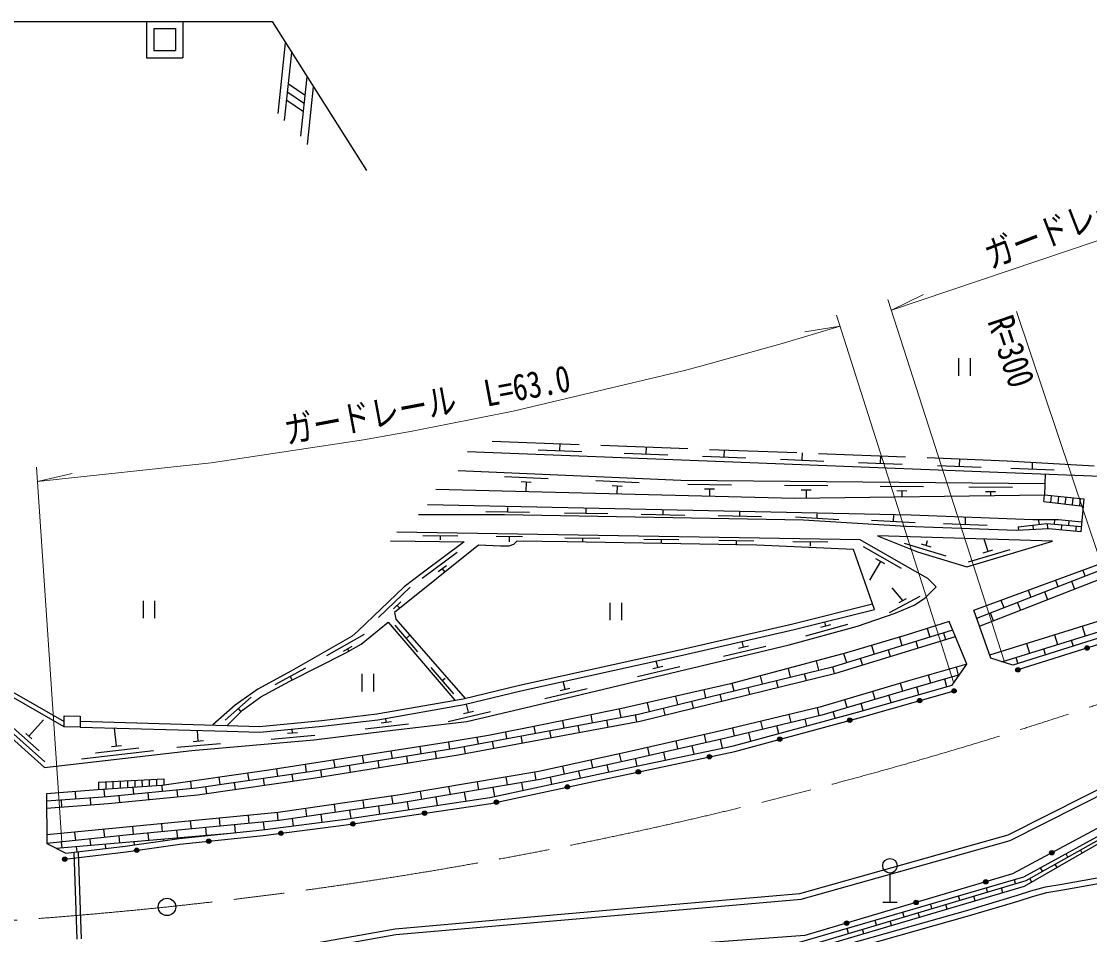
# Model space of a CAD drawing. Units: millimetres at full size, sheet at 1:1000, with parts at other scales. Extents: x 40000 to 680000, y 20000 to 380000.
# Drawn here: x 356506 to 430099, y 253447 to 316346 of the extents above; entities that cross this region are included whole.
import ezdxf
from ezdxf.enums import TextEntityAlignment as Align

# ---------------------------------------------------------------- set-up
doc = ezdxf.new("R2010")
doc.units = ezdxf.units.MM
doc.header["$LTSCALE"] = 1000
doc.linetypes.add('CHAIN', pattern=[18.5, 12, -1.5, 3.5, -1.5])
doc.linetypes.add('DASHED', pattern=[7.5, 6, -1.5])
for name, color, linetype, lineweight in [('M-BGD', 7, 'Continuous', 25), ('M-BMK', 2, 'CHAIN', 13), ('M-BMK-SRVR', 3, 'Continuous', 25), ('M-STR-HTXT', 7, 'Continuous', 13)]:
    doc.layers.add(name, color=color, linetype=linetype, lineweight=lineweight)
doc.styles.add('ＭＳ ゴシック', font='')
doc.styles.get('ＭＳ ゴシック').set_extended_font_data('MS Gothic')

msp = doc.modelspace()

# ---------------------------------------------------------------- hatches: boundary and pattern name
at = {"layer": 'M-BGD'}
for points in [[(430071, 273233, -0.41421), (429973, 273045, -0.41421), (429784, 273143, -1)], [(425302, 271731, -0.41421), (425204, 271543, -0.41421), (425016, 271641, -1)], [(420613, 270194, -1), (420902, 270276, -0.41421), (420798, 270090, -0.41421)], [(418246, 269526, -1), (418534, 269608, -0.41421), (418431, 269422, -0.41421)], [(413431, 268177, -1), (413721, 268255, -1)], [(408605, 266869, -1), (408895, 266948, -1)], [(403754, 265667, -1), (404047, 265729, -0.41421), (403932, 265551, -0.41421)], [(398862, 264631, -1), (399156, 264693, -0.41421), (399040, 264515, -0.41421)], [(393972, 263588, -1), (394266, 263651, -0.41421), (394150, 263473, -0.41421)], [(389084, 262539, -1), (389377, 262602, -0.41421), (389262, 262424, -0.41421)], [(384141, 261788, -0.41421), (384267, 261959, -0.41421), (384437, 261833, -1)], [(374237, 260409, -0.41421), (374366, 260577, -0.41421), (374534, 260448, -1)], [(379195, 261053, -0.41421), (379321, 261223, -0.41421), (379492, 261097, -1)], [(369266, 259868, -1), (369565, 259899, -0.41421), (369431, 259734, -0.41421)], [(364308, 259233, -0.41421), (364435, 259403, -0.41421), (364605, 259276, -1)], [(427627, 259161, -0.41421), (427566, 258958, -0.41421), (427363, 259019, -1)], [(359345, 258623, -0.41421), (359473, 258793, -0.41421), (359642, 258665, -1)], [(423084, 257129, -1), (422797, 257044, -1)], [(418292, 255704, -1), (418004, 255619, -1)], [(413499, 254279, -1), (413212, 254194, -1)]]:
    msp.add_hatch(color=256, dxfattribs=at).paths.add_polyline_path(points)

# ---------------------------------------------------------------- linework, layer by layer
for p, q in [((365125, 316346), (365125, 313846)), ((365625, 315846), (367125, 315846)), ((365625, 315846), (365625, 314346)), ((367125, 315846), (367125, 314346)), ((367625, 316346), (367625, 313846)), ((365625, 314346), (367125, 314346)), ((374189, 309998), (374714, 314871)), ((365125, 313846), (367625, 313846)), ((374640, 309514), (375144, 314193)), ((374912, 312043), (376068, 311259)), ((375764, 308431), (376204, 312520)), ((374852, 311480), (376008, 310696)), ((376207, 307874), (376634, 311842)), ((374791, 310917), (375947, 310133)), ((421058, 293142), (421058, 291942)), ((421858, 293142), (421858, 291942)), ((393611, 286769), (393630, 287262)), ((399543, 286540), (399562, 287036)), ((392112, 286826), (395110, 286711)), ((398044, 286598), (401042, 286482)), ((403420, 286390), (406418, 286275)), ((404919, 286332), (404939, 286831)), ((410294, 286125), (410313, 286626)), ((415684, 285917), (415704, 286421)), ((408795, 286183), (411793, 286067)), ((414185, 285975), (417183, 285859)), ((419628, 285765), (422626, 285650)), ((421127, 285707), (421146, 286214)), ((424666, 285571), (427664, 285455)), ((426165, 285513), (426170, 285987)), ((392795, 284841), (389797, 284972)), ((427035, 285179), (426979, 283726)), ((391633, 284592), (390933, 284622)), ((391283, 284607), (391255, 283973)), ((399068, 284567), (396071, 284698)), ((397906, 284318), (397207, 284348)), ((397556, 284333), (397534, 283814)), ((405416, 284411), (402416, 284438)), ((404263, 284121), (403563, 284128)), ((403913, 284125), (403909, 283653)), ((412075, 284350), (409075, 284377)), ((418665, 284289), (415665, 284317)), ((424774, 284233), (421774, 284261)), ((410922, 284060), (410222, 284067)), ((410572, 284064), (410567, 283514)), ((417512, 284000), (416812, 284006)), ((417162, 284003), (417159, 283599)), ((423622, 283944), (422922, 283950)), ((423272, 283947), (423269, 283678)), ((426934, 283276), (426979, 283726)), ((427431, 283217), (427476, 283677)), ((427927, 283158), (427974, 283628)), ((428424, 283099), (428471, 283579)), ((428920, 283040), (428969, 283530)), ((429417, 282981), (429466, 283480)), ((388513, 282598), (391513, 282543)), ((390013, 282571), (390019, 282866)), ((395416, 282472), (395422, 282762)), ((400715, 282375), (400720, 282654)), ((426934, 283276), (429664, 282952)), ((393916, 282499), (396916, 282445)), ((399215, 282403), (402214, 282348)), ((404500, 282306), (407500, 282251)), ((406000, 282278), (406005, 282560)), ((409829, 282233), (412823, 282048)), ((411326, 282140), (411339, 282432)), ((415081, 281984), (418077, 281828)), ((416579, 281906), (416604, 282387)), ((421539, 281701), (421558, 282217)), ((426636, 281704), (426586, 282038)), ((427673, 281719), (427707, 282036)), ((428668, 281627), (428700, 281966)), ((420040, 281756), (423038, 281645)), ((425185, 281534), (425200, 281277)), ((426180, 281651), (426198, 281335)), ((427175, 281765), (427196, 281393)), ((428171, 281673), (428136, 281314)), ((429166, 281581), (429132, 281219)), ((386564, 280881), (384164, 280920)), ((385364, 280900), (385360, 280628)), ((391020, 280838), (389220, 280868)), ((390120, 280853), (390114, 280493)), ((396355, 280722), (393956, 280761)), ((395156, 280741), (395152, 280531)), ((401789, 280633), (399390, 280672)), ((400589, 280653), (400586, 280443)), ((406957, 280550), (404558, 280589)), ((405757, 280569), (405753, 280280)), ((412058, 280467), (409659, 280506)), ((410858, 280486), (410854, 280193)), ((417314, 280411), (420182, 279531)), ((418836, 280258), (418938, 280592)), ((423099, 279838), (422842, 280693)), ((386527, 279775), (384121, 277982)), ((417132, 278666), (414528, 280157)), ((418501, 280360), (419170, 280155)), ((421749, 279119), (424622, 279983)), ((422764, 279737), (423434, 279939)), ((415681, 279151), (414935, 277850)), ((415985, 278977), (415377, 279325)), ((385784, 278847), (385223, 278429)), ((385504, 278638), (385673, 278411)), ((429619, 278555), (429776, 278150)), ((427742, 277864), (427912, 277425)), ((428844, 277788), (429054, 277247)), ((383281, 277372), (381114, 275298)), ((416309, 275632), (418434, 276748)), ((417232, 276456), (416499, 277332)), ((425864, 277173), (426048, 276700)), ((426980, 277062), (427191, 276522)), ((364889, 276436), (364889, 275236)), ((365689, 276436), (365689, 275236)), ((382658, 276360), (382152, 275876)), ((382405, 276118), (382581, 275934)), ((397052, 276305), (397052, 275105)), ((397852, 276305), (397852, 275105)), ((416984, 276326), (417480, 276586)), ((423987, 276481), (424184, 275975)), ((425116, 276337), (425327, 275797)), ((423252, 275612), (423463, 275072)), ((359458, 267752), (347649, 274553)), ((382228, 274751), (383790, 272929)), ((410558, 274023), (413451, 274820)), ((411587, 274618), (412262, 274804)), ((411925, 274711), (411848, 274991)), ((418900, 274534), (419081, 273941)), ((429579, 274691), (429787, 274022)), ((380126, 274128), (377519, 272644)), ((383009, 273840), (383239, 274038)), ((416991, 273937), (417169, 273356)), ((420037, 274234), (420181, 273764)), ((427669, 274098), (427877, 273429)), ((379275, 273298), (378667, 272952)), ((378971, 273125), (379060, 272968)), ((404867, 272628), (407787, 273319)), ((405917, 273185), (406598, 273346)), ((406258, 273265), (406170, 273637)), ((415073, 273368), (415256, 272770)), ((416213, 273063), (416357, 272593)), ((418125, 273648), (418269, 273178)), ((425759, 273505), (425966, 272837)), ((426922, 273133), (427055, 272703)), ((428832, 273726), (428963, 273304)), ((411259, 272300), (411415, 271661)), ((413154, 272804), (413344, 272185)), ((414300, 272478), (414444, 272007)), ((425011, 272540), (425148, 272101)), ((376070, 271804), (373967, 270648)), ((384716, 271850), (386279, 270028)), ((398957, 271227), (401876, 271919)), ((400006, 271784), (400687, 271945)), ((400347, 271865), (400247, 272288)), ((409326, 271786), (409472, 271187)), ((412386, 271898), (412503, 271420)), ((421075, 271323), (420921, 271861)), ((375019, 271226), (375163, 270963)), ((379967, 271401), (379967, 270201)), ((380767, 271401), (380767, 270201)), ((385498, 270939), (385705, 271116)), ((393959, 270351), (393834, 270876)), ((407393, 271271), (407529, 270713)), ((408500, 270950), (408617, 270472)), ((410443, 271424), (410560, 270946)), ((419153, 270772), (418998, 271309)), ((420267, 270512), (420114, 271048)), ((392568, 269713), (395488, 270405)), ((393618, 270270), (394299, 270431)), ((403511, 270305), (403643, 269765)), ((405459, 270757), (405586, 270239)), ((406557, 270476), (406674, 269999)), ((415313, 269651), (415155, 270187)), ((417231, 270216), (417073, 270752)), ((418343, 269969), (418191, 270496)), ((372342, 269807), (370535, 268229)), ((399612, 269409), (399756, 268818)), ((401562, 269857), (401699, 269292)), ((402671, 269528), (402788, 269051)), ((404614, 270002), (404731, 269525)), ((413395, 269085), (413237, 269621)), ((414496, 268884), (414354, 269368)), ((416421, 269427), (416272, 269933)), ((371439, 269018), (371636, 268792)), ((385914, 268125), (388833, 268821)), ((386963, 268684), (387644, 268846)), ((387304, 268765), (387169, 269331)), ((397694, 268973), (397799, 268411)), ((400728, 269055), (400844, 268577)), ((411474, 268529), (411344, 269072)), ((412567, 268357), (412435, 268802)), ((355142, 268010), (358118, 265337)), ((357031, 267120), (358033, 268236)), ((380191, 267610), (383171, 267956)), ((381299, 268041), (381994, 268121)), ((381647, 268081), (381616, 268349)), ((393774, 268176), (393867, 267678)), ((395734, 268575), (395833, 268045)), ((396816, 268228), (396906, 267744)), ((398782, 268594), (398872, 268111)), ((407583, 267599), (407453, 268143)), ((409528, 268064), (409399, 268607)), ((410613, 267827), (410501, 268296)), ((355937, 267698), (357723, 266095)), ((356822, 267307), (357239, 266933)), ((363066, 266439), (362921, 267678)), ((368695, 266778), (368631, 267516)), ((373723, 266916), (376712, 267176)), ((374843, 267314), (375540, 267375)), ((375191, 267345), (375169, 267606)), ((389852, 267387), (389934, 266945)), ((391813, 267780), (391901, 267312)), ((392884, 267495), (392974, 267012)), ((394850, 267861), (394940, 267378)), ((403689, 266684), (403565, 267228)), ((405638, 267134), (405508, 267678)), ((406751, 266781), (406611, 267367)), ((408682, 267304), (408556, 267832)), ((362718, 266398), (363413, 266479)), ((367227, 266349), (370215, 266610)), ((368346, 266748), (369043, 266809)), ((385922, 266707), (386000, 266225)), ((387885, 267024), (387968, 266579)), ((388951, 266762), (389041, 266279)), ((390917, 267128), (391008, 266645)), ((401739, 266239), (401615, 266784)), ((402846, 265883), (402714, 266461)), ((404803, 266298), (404665, 266906)), ((360652, 265553), (365618, 266132)), ((361611, 265967), (364590, 266314)), ((379994, 265779), (380076, 265271)), ((381970, 266088), (382051, 265589)), ((383038, 265748), (383116, 265262)), ((383946, 266397), (384025, 265907)), ((385013, 266066), (385091, 265580)), ((386985, 266396), (387075, 265912)), ((397838, 265357), (397719, 265903)), ((399789, 265795), (399665, 266340)), ((400889, 265469), (400764, 266017)), ((376052, 265163), (376126, 264642)), ((378018, 265470), (378102, 264953)), ((379089, 265112), (379167, 264626)), ((381064, 265430), (381142, 264944)), ((393930, 264503), (393811, 265049)), ((395884, 264930), (395765, 265476)), ((396971, 264639), (396861, 265143)), ((398933, 265054), (398814, 265573)), ((370116, 264283), (370186, 263794)), ((372096, 264565), (372166, 264077)), ((373156, 264218), (373226, 263731)), ((374075, 264854), (374146, 264359)), ((375136, 264501), (375206, 264014)), ((377114, 264794), (377193, 264308)), ((390002, 263755), (389909, 264306)), ((391974, 264089), (391881, 264640)), ((393060, 263801), (392953, 264290)), ((395015, 264221), (394907, 264716)), ((361816, 263941), (366315, 264187)), ((361816, 263941), (361820, 263420)), ((362316, 263968), (362320, 263455)), ((362816, 263995), (362819, 263490)), ((363316, 264023), (363319, 263525)), ((363816, 264050), (363819, 263559)), ((364179, 263584), (364224, 263133)), ((364316, 264077), (364319, 263594)), ((364815, 264105), (364818, 263629)), ((365315, 264132), (365318, 263663)), ((365815, 264159), (365818, 263698)), ((366175, 263723), (366214, 263330)), ((366315, 264187), (366318, 263742)), ((368157, 264004), (368204, 263527)), ((369196, 263653), (369266, 263166)), ((371176, 263935), (371246, 263449)), ((386058, 263088), (385965, 263639)), ((388030, 263422), (387937, 263973)), ((389123, 262957), (389016, 263589)), ((391080, 263377), (390988, 263922)), ((359241, 262727), (359276, 262237)), ((360203, 263298), (360238, 262799)), ((361236, 262870), (361271, 262380)), ((362197, 263447), (362233, 262941)), ((363229, 263034), (363277, 262545)), ((365219, 263231), (365268, 262742)), ((367209, 263429), (367258, 262939)), ((382112, 262434), (382032, 262987)), ((384086, 262754), (383993, 263305)), ((385169, 262346), (385072, 262921)), ((387148, 262640), (387044, 263255)), ((376173, 261576), (376094, 262130)), ((378153, 261862), (378073, 262415)), ((379221, 261461), (379143, 262005)), ((380132, 262148), (380053, 262701)), ((381200, 261755), (381122, 262291)), ((383191, 262052), (383100, 262587)), ((368221, 260720), (368168, 261276)), ((370212, 260911), (370159, 261467)), ((372203, 261102), (372149, 261659)), ((374194, 261294), (374140, 261850)), ((375255, 260943), (375184, 261434)), ((377238, 261198), (377163, 261719)), ((362250, 260134), (362191, 260701)), ((364240, 260337), (364186, 260893)), ((366230, 260528), (366177, 261085)), ((367274, 260123), (367226, 260624)), ((369266, 260297), (369217, 260815)), ((371258, 260476), (371207, 261007)), ((373247, 260685), (373198, 261198)), ((358912, 259392), (370914, 260441)), ((359307, 259426), (359266, 259823)), ((360261, 259927), (360200, 260510)), ((361300, 259600), (361255, 260030)), ((363293, 259775), (363244, 260237)), ((364307, 259637), (364285, 259861)), ((365281, 259948), (365235, 260433)), ((366289, 259920), (366278, 260036)), ((368274, 260168), (368270, 260210)), ((370264, 260374), (370263, 260384)), ((360342, 259148), (360304, 259513)), ((362328, 259386), (362296, 259687)), ((429588, 259060), (429468, 259278)), ((428595, 258790), (428476, 259008)), ((416344, 257690), (416344, 255690)), ((426850, 257812), (426722, 258047)), ((427854, 258061), (427723, 258301)), ((424988, 256961), (424914, 257216)), ((426121, 257062), (425978, 257323)), ((422210, 255770), (422113, 256104)), ((423072, 256389), (422994, 256657)), ((424129, 256335), (424030, 256675)), ((415844, 255690), (416844, 255690)), ((419238, 255247), (419153, 255538)), ((420292, 255206), (420196, 255533)), ((421155, 255818), (421074, 256097)), ((417321, 254676), (417233, 254978)), ((418373, 254641), (418280, 254961)), ((415405, 254105), (415313, 254418)), ((416454, 254077), (416363, 254390)), ((413488, 253533), (413393, 253859)), ((414536, 253512), (414446, 253819))]:
    msp.add_line(p, q, dxfattribs=at)
at = {"layer": 'M-BGD', "linetype": 'DASHED'}
for p, q in [((360114, 259121), (360480, 248737)), ((360413, 259157), (360779, 248762))]:
    msp.add_line(p, q, dxfattribs=at)
at = {"layer": 'M-BGD'}
for points in [[(348625, 316346), (365125, 316346), (367625, 316346)], [(367625, 316346), (373779, 316346), (380290, 306076)], [(387230, 286714), (434977, 284873), (436411, 284982), (437938, 285448), (439525, 286262), (444214, 288576), (455080, 293477), (458606, 296318), (447760, 307320)], [(368254, 252059), (376956, 252914), (382258, 253851), (397324, 255172), (410146, 256288), (424483, 260316), (443345, 269832), (455437, 274716), (466882, 279329), (479432, 284582), (491376, 289661), (503456, 294762), (518987, 301351), (531129, 306575)], [(368293, 251661), (377011, 252517), (382311, 253454), (397358, 254773), (410218, 255893), (424628, 259941), (443511, 269467), (455586, 274345), (467034, 278959), (479587, 284214), (491532, 289292), (503612, 294394), (519144, 300983), (531287, 306208)], [(458607, 295126), (463534, 289606), (463000, 287957), (459506, 285358), (449895, 281110), (440410, 276911), (424817, 271997), (423295, 272490), (422127, 275797), (435178, 280602)], [(422514, 274703), (435328, 279688), (435568, 280031), (437740, 281162), (441957, 282934), (456770, 289338), (461071, 292366)], [(423216, 272716), (440208, 277989), (458770, 286445), (463421, 289732)], [(424056, 272244), (440458, 277334), (459120, 285836), (463260, 288762)], [(463228, 287628), (459708, 285010), (450057, 280744), (440551, 276536), (425159, 271686)], [(386608, 285412), (401926, 284743), (427009, 284513)], [(385056, 284130), (409793, 283504), (426979, 283726)], [(426979, 283726), (429710, 283456), (429501, 281184), (427263, 281396), (425072, 281270), (417433, 281552), (410376, 281988), (389781, 282365), (383873, 282364)], [(384488, 283073), (417798, 282361), (426192, 282039), (427951, 282035), (429566, 281887)], [(348347, 274151), (350139, 272098), (358098, 264952), (368243, 266137), (376658, 266870), (381716, 267485), (387190, 268121), (394097, 269767), (409410, 273396), (414112, 274691), (416697, 275586), (418005, 276130), (418738, 276624), (419521, 277392), (418958, 277967), (417896, 278574), (414288, 280641), (382364, 281159)], [(425185, 281534), (427161, 281766), (429535, 281547)], [(360551, 267745), (370676, 267458), (372928, 267393), (377257, 267805), (381053, 268251), (387018, 269295), (390920, 270234), (402055, 272686), (409750, 274465), (415282, 275851), (413837, 279972), (407164, 280264), (394114, 280506), (390632, 280541), (390416, 280317), (390095, 280208), (389513, 280208), (387989, 280266), (382204, 275632)], [(381927, 280559), (387001, 280502), (384206, 278419), (382885, 277408), (379695, 274355), (379292, 273999), (375117, 271622), (372795, 270346), (371241, 269244), (369686, 267886)], [(341576, 280222), (347806, 274784), (359461, 268131)], [(422320, 275250), (434954, 280164), (435373, 280316)], [(360554, 268145), (370688, 267857), (372914, 267793), (377215, 268203), (380995, 268647), (386937, 269687), (390830, 270624), (401967, 273076), (409656, 274854), (415149, 276230)], [(382204, 275632), (382302, 275183), (387082, 269714)], [(358239, 263149), (358271, 259720), (359567, 259056), (363663, 259546), (367377, 260075), (373125, 260670), (378834, 261403), (388776, 262882), (396474, 264534), (405554, 266457), (414107, 268774), (420639, 270617), (421644, 272068), (420430, 275022), (420429, 275022)], [(420429, 275022), (417539, 274100), (413341, 272854), (405350, 270728), (397878, 269010), (392506, 267919), (388692, 267154), (385638, 266661), (373557, 264773), (366186, 263724), (361776, 263417), (358239, 263149)], [(370688, 267857), (371747, 268912), (372994, 269817), (374993, 270904), (378850, 272850), (379905, 273442), (381769, 274964), (386378, 269589)], [(358243, 262656), (362450, 262957), (368575, 263564), (376541, 264701), (386509, 266307), (399027, 268640), (412488, 271923), (420674, 274429)], [(358248, 262163), (362492, 262467), (368634, 263076), (376615, 264215), (386593, 265823), (399131, 268159), (412618, 271448), (420861, 273972)], [(368841, 244151), (379046, 246318), (387618, 247864), (409499, 251278), (421820, 254757), (425247, 255772), (426172, 256080), (427142, 256343), (428255, 256522), (433146, 257410), (441415, 259471), (450221, 261896), (470279, 267762), (484434, 272350)], [(368971, 244588), (378969, 246711), (387552, 248259), (409414, 251669), (421709, 255141), (425127, 256154), (426056, 256463), (427058, 256735), (428188, 256916), (433062, 257801), (441313, 259858), (450112, 262281), (470161, 268145), (484311, 272730)], [(421644, 272068), (417632, 270917), (411511, 269112), (404903, 267533), (398340, 266038), (392144, 264685), (382592, 263068), (374194, 261855), (358266, 260324)], [(421141, 271342), (417789, 270381), (411655, 268572), (405029, 266989), (398462, 265493), (392251, 264136), (382678, 262516), (374261, 261300), (363737, 260289), (358271, 259720)], [(359494, 258644), (363715, 259149), (367426, 259678), (373171, 260272), (378889, 261007), (388848, 262489), (396558, 264142), (405648, 266068), (414214, 268389), (420757, 270235)], [(432199, 261613), (424777, 257632), (410473, 253379), (388540, 251755)], [(388574, 251265), (388625, 250523), (393400, 250851), (409441, 252013), (425623, 256775), (432762, 260889), (432507, 261216)], [(432507, 261216), (425536, 257398), (410083, 252894), (388592, 251267)], [(388606, 250798), (409564, 252364), (425721, 257179), (432635, 261053)]]:
    msp.add_lwpolyline(points, dxfattribs=at)
at = {"layer": 'M-BGD', "linetype": 'DASHED'}
msp.add_lwpolyline([(388933, 287441), (424420, 286089), (434182, 285522), (434977, 284873)], dxfattribs=at)
at = {"layer": 'M-BGD'}
for points in [[(415478, 280921), (418233, 279815), (421633, 278771), (427542, 280547)], [(359463, 268509), (360556, 268502), (360551, 267745), (359458, 267752)]]:
    msp.add_lwpolyline(points, close=True, dxfattribs=at)
for centre, radius in [((429928, 273188), 150), ((425159, 271686), 150), ((420757, 270235), 150), ((418390, 269567), 150), ((413576, 268216), 150), ((408750, 266908), 150), ((403901, 265698), 150), ((399009, 264662), 150), ((394119, 263619), 150), ((389230, 262571), 150), ((384289, 261811), 150), ((374385, 260428), 150), ((379343, 261075), 150), ((369416, 259884), 150), ((364456, 259255), 150), ((427495, 259090), 150), ((359494, 258644), 150), ((416344, 258190), 500), ((422941, 257086), 150), ((418148, 255661), 150), ((413355, 254236), 150)]:
    msp.add_circle(centre, radius, dxfattribs=at)
at = {"layer": 'M-BMK'}
msp.add_arc((335215, 553715), 300000, 253.09975, 289.18159, dxfattribs=at)
at = {"layer": 'M-BMK-SRVR'}
msp.add_circle((366540, 255355), 600, dxfattribs=at)
at = {"layer": 'M-STR-HTXT'}
for p, q in [((416444, 296457), (418652, 297531)), ((424214, 272293), (416206, 297197)), ((420748, 270776), (412666, 296106)), ((433784, 270370), (425067, 296370)), ((412908, 295347), (410482, 294966)), ((359290, 259826), (357544, 285643)), ((357611, 284659), (360003, 285211))]:
    msp.add_line(p, q, dxfattribs=at)
for points in [[(450817, 309585), (449068, 308846), (432587, 301898), (416444, 296457)], [(412908, 295347), (408928, 294161), (403217, 292577), (402097, 292283), (390376, 289510), (383434, 288131), (380075, 287532), (369583, 285947), (357611, 284659)]]:
    msp.add_lwpolyline(points, dxfattribs=at)

# ---------------------------------------------------------------- texts
at = {"layer": 'M-STR-HTXT', "style": 'ＭＳ ゴシック', "width": 0.8}
for s, rotation, p in [('ガードレール\u3000L=43.0', 21.245, (432798, 302394)), ('ガードレール\u3000L=63.0', 10.551, (384729, 288531))]:
    msp.add_text(s, height=1833, rotation=rotation, dxfattribs=at).set_placement(p, align=Align.BOTTOM_CENTER)
msp.add_text('R=300', height=1833, rotation=288.536, dxfattribs=at).set_placement((424782, 296274), align=Align.TOP_LEFT)

doc.saveas('drawing.dxf')
